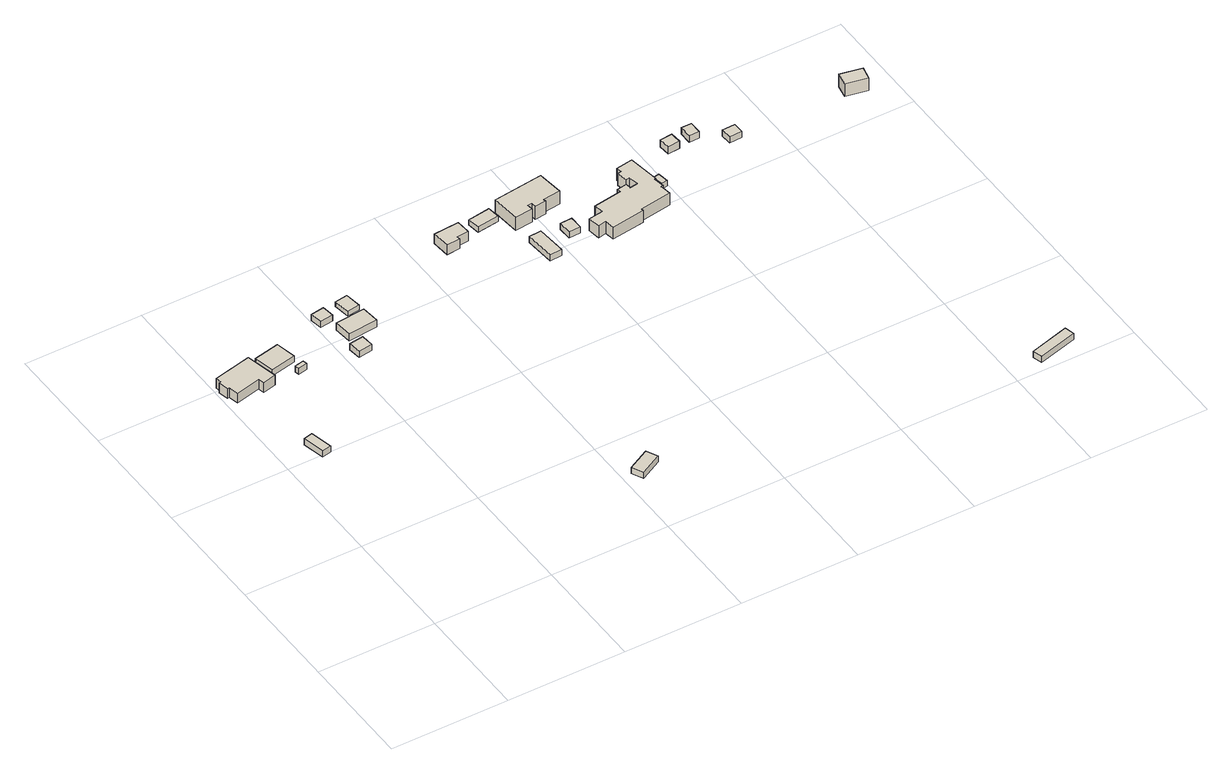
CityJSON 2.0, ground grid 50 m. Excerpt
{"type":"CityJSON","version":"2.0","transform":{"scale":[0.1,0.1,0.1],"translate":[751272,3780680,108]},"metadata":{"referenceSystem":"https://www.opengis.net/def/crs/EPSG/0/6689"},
"CityObjects":{
"building1":{"type":"Building","attributes":{"class":"3001","usage":"461","yearOfConstruction":"0001","measuredHeight":3,"storeysAboveGround":9999,"storeysBelowGround":9999,"RiverFloodingRiskAttribute.description":"4","RiverFloodingRiskAttribute.rank":"2","RiverFloodingRiskAttribute.depth":2.02,"RiverFloodingRiskAttribute.adminType":"2","RiverFloodingRiskAttribute.scale":"1","RiverFloodingRiskAttribute.duration":7.7,"BuildingDetailAttribute.totalFloorArea":-9999,"BuildingDetailAttribute.buildingFootprintArea":-9999,"BuildingDetailAttribute.buildingStructureType":"611","BuildingDetailAttribute.fireproofStructureType":"1011","BuildingDetailAttribute.landUseType":"231","BuildingDetailAttribute.specifiedBuildingCoverageRate":-9999,"BuildingDetailAttribute.specifiedFloorAreaRate":-9999,"BuildingDetailAttribute.buildingHeight":-9999,"BuildingDetailAttribute.surveyYear":"0001","BuildingIDAttribute.prefecture":"35","BuildingIDAttribute.city":"35215"},"address":[{"country":"日本","locality":"山口県周南市大字米光米光下"}],"geometry":[{"type":"Solid","lod":"1","boundaries":[[[[0,1,2,3]],[[2,4,5,3]],[[1,6,4,2]],[[0,7,6,1]],[[3,5,7,0]],[[4,6,7,5]]]]}]},
"building2":{"type":"Building","attributes":{"class":"3001","usage":"461","yearOfConstruction":"0001","measuredHeight":6,"storeysAboveGround":9999,"storeysBelowGround":9999,"RiverFloodingRiskAttribute.description":"4","RiverFloodingRiskAttribute.rank":"2","RiverFloodingRiskAttribute.depth":0.512,"RiverFloodingRiskAttribute.adminType":"2","RiverFloodingRiskAttribute.scale":"1","RiverFloodingRiskAttribute.duration":5.4,"BuildingDetailAttribute.totalFloorArea":-9999,"BuildingDetailAttribute.buildingFootprintArea":-9999,"BuildingDetailAttribute.buildingStructureType":"611","BuildingDetailAttribute.fireproofStructureType":"1011","BuildingDetailAttribute.landUseType":"231","BuildingDetailAttribute.specifiedBuildingCoverageRate":-9999,"BuildingDetailAttribute.specifiedFloorAreaRate":-9999,"BuildingDetailAttribute.buildingHeight":-9999,"BuildingDetailAttribute.surveyYear":"0001","BuildingIDAttribute.prefecture":"35","BuildingIDAttribute.city":"35215"},"address":[{"country":"日本","locality":"山口県周南市大字米光米光下"}],"geometry":[{"type":"Solid","lod":"1","boundaries":[[[[8,9,10,11,12,13,14,15,16,17]],[[16,18,19,17]],[[15,20,18,16]],[[14,21,20,15]],[[13,22,21,14]],[[12,23,22,13]],[[11,24,23,12]],[[10,25,24,11]],[[9,26,25,10]],[[8,27,26,9]],[[17,19,27,8]],[[18,20,21,22,23,24,25,26,27,19]]]]}]},
"building3":{"type":"Building","attributes":{"class":"3001","usage":"461","yearOfConstruction":"0001","measuredHeight":4.4,"storeysAboveGround":9999,"storeysBelowGround":9999,"RiverFloodingRiskAttribute.description":"4","RiverFloodingRiskAttribute.rank":"1","RiverFloodingRiskAttribute.depth":0.338,"RiverFloodingRiskAttribute.adminType":"2","RiverFloodingRiskAttribute.scale":"1","RiverFloodingRiskAttribute.duration":4.8,"BuildingDetailAttribute.totalFloorArea":-9999,"BuildingDetailAttribute.buildingFootprintArea":-9999,"BuildingDetailAttribute.buildingStructureType":"611","BuildingDetailAttribute.fireproofStructureType":"1011","BuildingDetailAttribute.landUseType":"231","BuildingDetailAttribute.specifiedBuildingCoverageRate":-9999,"BuildingDetailAttribute.specifiedFloorAreaRate":-9999,"BuildingDetailAttribute.buildingHeight":-9999,"BuildingDetailAttribute.surveyYear":"0001","BuildingIDAttribute.prefecture":"35","BuildingIDAttribute.city":"35215"},"address":[{"country":"日本","locality":"山口県周南市大字米光米光下"}],"geometry":[{"type":"Solid","lod":"1","boundaries":[[[[28,29,30,31]],[[30,32,33,31]],[[29,34,32,30]],[[28,35,34,29]],[[31,33,35,28]],[[32,34,35,33]]]]}]},
"building4":{"type":"Building","attributes":{"class":"3001","usage":"461","yearOfConstruction":"0001","measuredHeight":3,"storeysAboveGround":9999,"storeysBelowGround":9999,"RiverFloodingRiskAttribute.description":"4","RiverFloodingRiskAttribute.rank":"2","RiverFloodingRiskAttribute.depth":0.767,"RiverFloodingRiskAttribute.adminType":"2","RiverFloodingRiskAttribute.scale":"1","RiverFloodingRiskAttribute.duration":5.4,"BuildingDetailAttribute.totalFloorArea":-9999,"BuildingDetailAttribute.buildingFootprintArea":-9999,"BuildingDetailAttribute.buildingStructureType":"611","BuildingDetailAttribute.fireproofStructureType":"1011","BuildingDetailAttribute.landUseType":"231","BuildingDetailAttribute.specifiedBuildingCoverageRate":-9999,"BuildingDetailAttribute.specifiedFloorAreaRate":-9999,"BuildingDetailAttribute.buildingHeight":-9999,"BuildingDetailAttribute.surveyYear":"0001","BuildingIDAttribute.prefecture":"35","BuildingIDAttribute.city":"35215"},"address":[{"country":"日本","locality":"山口県周南市大字米光米光下"}],"geometry":[{"type":"Solid","lod":"1","boundaries":[[[[36,37,38,39]],[[38,40,41,39]],[[37,42,40,38]],[[36,43,42,37]],[[39,41,43,36]],[[40,42,43,41]]]]}]},
"building5":{"type":"Building","attributes":{"class":"3001","usage":"461","yearOfConstruction":"0001","measuredHeight":3,"storeysAboveGround":9999,"storeysBelowGround":9999,"RiverFloodingRiskAttribute.description":"4","RiverFloodingRiskAttribute.rank":"2","RiverFloodingRiskAttribute.depth":0.795,"RiverFloodingRiskAttribute.adminType":"2","RiverFloodingRiskAttribute.scale":"1","RiverFloodingRiskAttribute.duration":6,"BuildingDetailAttribute.totalFloorArea":-9999,"BuildingDetailAttribute.buildingFootprintArea":-9999,"BuildingDetailAttribute.buildingStructureType":"611","BuildingDetailAttribute.fireproofStructureType":"1011","BuildingDetailAttribute.landUseType":"231","BuildingDetailAttribute.specifiedBuildingCoverageRate":-9999,"BuildingDetailAttribute.specifiedFloorAreaRate":-9999,"BuildingDetailAttribute.buildingHeight":-9999,"BuildingDetailAttribute.surveyYear":"0001","BuildingIDAttribute.prefecture":"35","BuildingIDAttribute.city":"35215"},"address":[{"country":"日本","locality":"山口県周南市大字米光米光下"}],"geometry":[{"type":"Solid","lod":"1","boundaries":[[[[44,45,46,47]],[[46,48,49,47]],[[45,50,48,46]],[[44,51,50,45]],[[47,49,51,44]],[[48,50,51,49]]]]}]},
"building6":{"type":"Building","attributes":{"class":"3001","usage":"461","yearOfConstruction":"0001","measuredHeight":3,"storeysAboveGround":9999,"storeysBelowGround":9999,"RiverFloodingRiskAttribute.description":"4","RiverFloodingRiskAttribute.rank":"1","RiverFloodingRiskAttribute.depth":0.313,"RiverFloodingRiskAttribute.adminType":"2","RiverFloodingRiskAttribute.scale":"1","RiverFloodingRiskAttribute.duration":3.4,"BuildingDetailAttribute.totalFloorArea":-9999,"BuildingDetailAttribute.buildingFootprintArea":-9999,"BuildingDetailAttribute.buildingStructureType":"611","BuildingDetailAttribute.fireproofStructureType":"1011","BuildingDetailAttribute.landUseType":"231","BuildingDetailAttribute.specifiedBuildingCoverageRate":-9999,"BuildingDetailAttribute.specifiedFloorAreaRate":-9999,"BuildingDetailAttribute.buildingHeight":-9999,"BuildingDetailAttribute.surveyYear":"0001","BuildingIDAttribute.prefecture":"35","BuildingIDAttribute.city":"35215"},"address":[{"country":"日本","locality":"山口県周南市大字米光米光下"}],"geometry":[{"type":"Solid","lod":"1","boundaries":[[[[52,53,54,55]],[[54,56,57,55]],[[53,58,56,54]],[[52,59,58,53]],[[55,57,59,52]],[[56,58,59,57]]]]}]},
"building7":{"type":"Building","attributes":{"class":"3001","usage":"461","yearOfConstruction":"0001","measuredHeight":4.8,"storeysAboveGround":9999,"storeysBelowGround":9999,"RiverFloodingRiskAttribute.description":"4","RiverFloodingRiskAttribute.rank":"2","RiverFloodingRiskAttribute.depth":0.628,"RiverFloodingRiskAttribute.adminType":"2","RiverFloodingRiskAttribute.scale":"1","RiverFloodingRiskAttribute.duration":3.3,"BuildingDetailAttribute.totalFloorArea":-9999,"BuildingDetailAttribute.buildingFootprintArea":-9999,"BuildingDetailAttribute.buildingStructureType":"611","BuildingDetailAttribute.fireproofStructureType":"1011","BuildingDetailAttribute.landUseType":"231","BuildingDetailAttribute.specifiedBuildingCoverageRate":-9999,"BuildingDetailAttribute.specifiedFloorAreaRate":-9999,"BuildingDetailAttribute.buildingHeight":-9999,"BuildingDetailAttribute.surveyYear":"0001","BuildingIDAttribute.prefecture":"35","BuildingIDAttribute.city":"35215"},"address":[{"country":"日本","locality":"山口県周南市大字米光米光下"}],"geometry":[{"type":"Solid","lod":"1","boundaries":[[[[60,61,62,63]],[[62,64,65,63]],[[61,66,64,62]],[[60,67,66,61]],[[63,65,67,60]],[[64,66,67,65]]]]}]},
"building8":{"type":"Building","attributes":{"class":"3001","usage":"461","yearOfConstruction":"0001","measuredHeight":2.3,"storeysAboveGround":9999,"storeysBelowGround":9999,"RiverFloodingRiskAttribute.description":"4","RiverFloodingRiskAttribute.rank":"1","RiverFloodingRiskAttribute.depth":0.151,"RiverFloodingRiskAttribute.adminType":"2","RiverFloodingRiskAttribute.scale":"1","RiverFloodingRiskAttribute.duration":3.3,"BuildingDetailAttribute.totalFloorArea":-9999,"BuildingDetailAttribute.buildingFootprintArea":-9999,"BuildingDetailAttribute.buildingStructureType":"611","BuildingDetailAttribute.fireproofStructureType":"1011","BuildingDetailAttribute.landUseType":"231","BuildingDetailAttribute.specifiedBuildingCoverageRate":-9999,"BuildingDetailAttribute.specifiedFloorAreaRate":-9999,"BuildingDetailAttribute.buildingHeight":-9999,"BuildingDetailAttribute.surveyYear":"0001","BuildingIDAttribute.prefecture":"35","BuildingIDAttribute.city":"35215"},"address":[{"country":"日本","locality":"山口県周南市大字米光米光下"}],"geometry":[{"type":"Solid","lod":"1","boundaries":[[[[68,69,70,71]],[[70,72,73,71]],[[69,74,72,70]],[[68,75,74,69]],[[71,73,75,68]],[[72,74,75,73]]]]}]},
"building9":{"type":"Building","attributes":{"class":"3001","usage":"461","yearOfConstruction":"0001","measuredHeight":3,"storeysAboveGround":9999,"storeysBelowGround":9999,"RiverFloodingRiskAttribute.description":"4","RiverFloodingRiskAttribute.rank":"2","RiverFloodingRiskAttribute.depth":1.46,"RiverFloodingRiskAttribute.adminType":"2","RiverFloodingRiskAttribute.scale":"1","RiverFloodingRiskAttribute.duration":5.2,"BuildingDetailAttribute.totalFloorArea":-9999,"BuildingDetailAttribute.buildingFootprintArea":-9999,"BuildingDetailAttribute.buildingStructureType":"611","BuildingDetailAttribute.fireproofStructureType":"1011","BuildingDetailAttribute.landUseType":"231","BuildingDetailAttribute.specifiedBuildingCoverageRate":-9999,"BuildingDetailAttribute.specifiedFloorAreaRate":-9999,"BuildingDetailAttribute.buildingHeight":-9999,"BuildingDetailAttribute.surveyYear":"0001","BuildingIDAttribute.prefecture":"35","BuildingIDAttribute.city":"35215"},"address":[{"country":"日本","locality":"山口県周南市大字米光米光下"}],"geometry":[{"type":"Solid","lod":"1","boundaries":[[[[76,77,78,79]],[[78,80,81,79]],[[77,82,80,78]],[[76,83,82,77]],[[79,81,83,76]],[[80,82,83,81]]]]}]},
"building10":{"type":"Building","attributes":{"class":"3001","usage":"461","yearOfConstruction":"0001","measuredHeight":6.2,"storeysAboveGround":9999,"storeysBelowGround":9999,"RiverFloodingRiskAttribute.description":"4","RiverFloodingRiskAttribute.rank":"2","RiverFloodingRiskAttribute.depth":0.65,"RiverFloodingRiskAttribute.adminType":"2","RiverFloodingRiskAttribute.scale":"1","RiverFloodingRiskAttribute.duration":0,"BuildingDetailAttribute.totalFloorArea":-9999,"BuildingDetailAttribute.buildingFootprintArea":-9999,"BuildingDetailAttribute.buildingStructureType":"611","BuildingDetailAttribute.fireproofStructureType":"1011","BuildingDetailAttribute.landUseType":"231","BuildingDetailAttribute.specifiedBuildingCoverageRate":-9999,"BuildingDetailAttribute.specifiedFloorAreaRate":-9999,"BuildingDetailAttribute.buildingHeight":-9999,"BuildingDetailAttribute.surveyYear":"0001","BuildingIDAttribute.prefecture":"35","BuildingIDAttribute.city":"35215"},"address":[{"country":"日本","locality":"山口県周南市大字米光米光下"}],"geometry":[{"type":"Solid","lod":"1","boundaries":[[[[84,85,86,87,88,89]],[[88,90,91,89]],[[87,92,90,88]],[[86,93,92,87]],[[85,94,93,86]],[[84,95,94,85]],[[89,91,95,84]],[[90,92,93,94,95,91]]]]}]},
"building11":{"type":"Building","attributes":{"class":"3001","usage":"461","yearOfConstruction":"0001","measuredHeight":3,"storeysAboveGround":9999,"storeysBelowGround":9999,"RiverFloodingRiskAttribute.description":"4","RiverFloodingRiskAttribute.rank":"2","RiverFloodingRiskAttribute.depth":0.707,"RiverFloodingRiskAttribute.adminType":"2","RiverFloodingRiskAttribute.scale":"2","RiverFloodingRiskAttribute.duration":0,"BuildingDetailAttribute.totalFloorArea":-9999,"BuildingDetailAttribute.buildingFootprintArea":-9999,"BuildingDetailAttribute.buildingStructureType":"611","BuildingDetailAttribute.fireproofStructureType":"1011","BuildingDetailAttribute.landUseType":"231","BuildingDetailAttribute.specifiedBuildingCoverageRate":-9999,"BuildingDetailAttribute.specifiedFloorAreaRate":-9999,"BuildingDetailAttribute.buildingHeight":-9999,"BuildingDetailAttribute.surveyYear":"0001","BuildingIDAttribute.prefecture":"35","BuildingIDAttribute.city":"35215"},"address":[{"country":"日本","locality":"山口県周南市大字米光米光下"}],"geometry":[{"type":"Solid","lod":"1","boundaries":[[[[96,97,98,99]],[[98,100,101,99]],[[97,102,100,98]],[[96,103,102,97]],[[99,101,103,96]],[[100,102,103,101]]]]}]},
"building12":{"type":"Building","attributes":{"class":"3003","usage":"461","yearOfConstruction":"0001","measuredHeight":3,"storeysAboveGround":9999,"storeysBelowGround":9999,"RiverFloodingRiskAttribute.description":"4","RiverFloodingRiskAttribute.rank":"2","RiverFloodingRiskAttribute.depth":0.855,"RiverFloodingRiskAttribute.adminType":"2","RiverFloodingRiskAttribute.scale":"1","RiverFloodingRiskAttribute.duration":5.4,"BuildingDetailAttribute.totalFloorArea":-9999,"BuildingDetailAttribute.buildingFootprintArea":-9999,"BuildingDetailAttribute.buildingStructureType":"611","BuildingDetailAttribute.fireproofStructureType":"1011","BuildingDetailAttribute.landUseType":"231","BuildingDetailAttribute.specifiedBuildingCoverageRate":-9999,"BuildingDetailAttribute.specifiedFloorAreaRate":-9999,"BuildingDetailAttribute.buildingHeight":-9999,"BuildingDetailAttribute.surveyYear":"0001","BuildingIDAttribute.prefecture":"35","BuildingIDAttribute.city":"35215"},"address":[{"country":"日本","locality":"山口県周南市大字米光米光下"}],"geometry":[{"type":"Solid","lod":"1","boundaries":[[[[104,105,106,107]],[[106,108,109,107]],[[105,110,108,106]],[[104,111,110,105]],[[107,109,111,104]],[[108,110,111,109]]]]}]},
"building13":{"type":"Building","attributes":{"class":"3001","usage":"461","yearOfConstruction":"0001","measuredHeight":7.8,"storeysAboveGround":9999,"storeysBelowGround":9999,"RiverFloodingRiskAttribute.description":"4","RiverFloodingRiskAttribute.rank":"2","RiverFloodingRiskAttribute.depth":0.671,"RiverFloodingRiskAttribute.adminType":"2","RiverFloodingRiskAttribute.scale":"1","RiverFloodingRiskAttribute.duration":0,"BuildingDetailAttribute.totalFloorArea":-9999,"BuildingDetailAttribute.buildingFootprintArea":-9999,"BuildingDetailAttribute.buildingStructureType":"611","BuildingDetailAttribute.fireproofStructureType":"1011","BuildingDetailAttribute.landUseType":"231","BuildingDetailAttribute.specifiedBuildingCoverageRate":-9999,"BuildingDetailAttribute.specifiedFloorAreaRate":-9999,"BuildingDetailAttribute.buildingHeight":-9999,"BuildingDetailAttribute.surveyYear":"0001","BuildingIDAttribute.prefecture":"35","BuildingIDAttribute.city":"35215"},"address":[{"country":"日本","locality":"山口県周南市大字米光米光下"}],"geometry":[{"type":"Solid","lod":"1","boundaries":[[[[112,113,114,115,116,117,118,119,120,121]],[[120,122,123,121]],[[119,124,122,120]],[[118,125,124,119]],[[117,126,125,118]],[[116,127,126,117]],[[115,128,127,116]],[[114,129,128,115]],[[113,130,129,114]],[[112,131,130,113]],[[121,123,131,112]],[[122,124,125,126,127,128,129,130,131,123]]]]}]},
"building14":{"type":"Building","attributes":{"class":"3003","usage":"461","yearOfConstruction":"0001","measuredHeight":2.9,"storeysAboveGround":9999,"storeysBelowGround":9999,"RiverFloodingRiskAttribute.description":"4","RiverFloodingRiskAttribute.rank":"2","RiverFloodingRiskAttribute.depth":0.85,"RiverFloodingRiskAttribute.adminType":"2","RiverFloodingRiskAttribute.scale":"1","RiverFloodingRiskAttribute.duration":5.4,"BuildingDetailAttribute.totalFloorArea":-9999,"BuildingDetailAttribute.buildingFootprintArea":-9999,"BuildingDetailAttribute.buildingStructureType":"611","BuildingDetailAttribute.fireproofStructureType":"1011","BuildingDetailAttribute.landUseType":"231","BuildingDetailAttribute.specifiedBuildingCoverageRate":-9999,"BuildingDetailAttribute.specifiedFloorAreaRate":-9999,"BuildingDetailAttribute.buildingHeight":-9999,"BuildingDetailAttribute.surveyYear":"0001","BuildingIDAttribute.prefecture":"35","BuildingIDAttribute.city":"35215"},"address":[{"country":"日本","locality":"山口県周南市大字米光米光下"}],"geometry":[{"type":"Solid","lod":"1","boundaries":[[[[132,133,134,135]],[[134,136,137,135]],[[133,138,136,134]],[[132,139,138,133]],[[135,137,139,132]],[[136,138,139,137]]]]}]},
"building15":{"type":"Building","attributes":{"class":"3001","usage":"461","yearOfConstruction":"0001","measuredHeight":7.2,"storeysAboveGround":9999,"storeysBelowGround":9999,"RiverFloodingRiskAttribute.description":"4","RiverFloodingRiskAttribute.rank":"2","RiverFloodingRiskAttribute.depth":2.06,"RiverFloodingRiskAttribute.adminType":"2","RiverFloodingRiskAttribute.scale":"1","RiverFloodingRiskAttribute.duration":5.6,"BuildingDetailAttribute.totalFloorArea":-9999,"BuildingDetailAttribute.buildingFootprintArea":-9999,"BuildingDetailAttribute.buildingStructureType":"611","BuildingDetailAttribute.fireproofStructureType":"1011","BuildingDetailAttribute.landUseType":"231","BuildingDetailAttribute.specifiedBuildingCoverageRate":-9999,"BuildingDetailAttribute.specifiedFloorAreaRate":-9999,"BuildingDetailAttribute.buildingHeight":-9999,"BuildingDetailAttribute.surveyYear":"0001","BuildingIDAttribute.prefecture":"35","BuildingIDAttribute.city":"35215"},"address":[{"country":"日本","locality":"山口県周南市大字米光米光下"}],"geometry":[{"type":"Solid","lod":"1","boundaries":[[[[140,141,142,143,144,145,146,147,148,149,150,151,152,153,154,155,156,157,158,159,160,161,162,163]],[[162,164,165,163]],[[161,166,164,162]],[[160,167,166,161]],[[159,168,167,160]],[[158,169,168,159]],[[157,170,169,158]],[[156,171,170,157]],[[155,172,171,156]],[[154,173,172,155]],[[153,174,173,154]],[[152,175,174,153]],[[151,176,175,152]],[[150,177,176,151]],[[149,178,177,150]],[[148,179,178,149]],[[147,180,179,148]],[[146,181,180,147]],[[145,182,181,146]],[[144,183,182,145]],[[143,184,183,144]],[[142,185,184,143]],[[141,186,185,142]],[[140,187,186,141]],[[163,165,187,140]],[[164,166,167,168,169,170,171,172,173,174,175,176,177,178,179,180,181,182,183,184,185,186,187,165]]]]}]},
"building16":{"type":"Building","attributes":{"class":"3001","usage":"461","yearOfConstruction":"0001","measuredHeight":2.9,"storeysAboveGround":9999,"storeysBelowGround":9999,"RiverFloodingRiskAttribute.description":"4","RiverFloodingRiskAttribute.rank":"2","RiverFloodingRiskAttribute.depth":1.12,"RiverFloodingRiskAttribute.adminType":"2","RiverFloodingRiskAttribute.scale":"1","RiverFloodingRiskAttribute.duration":9.5,"BuildingDetailAttribute.totalFloorArea":-9999,"BuildingDetailAttribute.buildingFootprintArea":-9999,"BuildingDetailAttribute.buildingStructureType":"611","BuildingDetailAttribute.fireproofStructureType":"1011","BuildingDetailAttribute.landUseType":"231","BuildingDetailAttribute.specifiedBuildingCoverageRate":-9999,"BuildingDetailAttribute.specifiedFloorAreaRate":-9999,"BuildingDetailAttribute.buildingHeight":-9999,"BuildingDetailAttribute.surveyYear":"0001","BuildingIDAttribute.prefecture":"35","BuildingIDAttribute.city":"35215"},"address":[{"country":"日本","locality":"山口県周南市大字米光米光下"}],"geometry":[{"type":"Solid","lod":"1","boundaries":[[[[188,189,190,191]],[[190,192,193,191]],[[189,194,192,190]],[[188,195,194,189]],[[191,193,195,188]],[[192,194,195,193]]]]}]},
"building17":{"type":"Building","attributes":{"class":"3001","usage":"461","yearOfConstruction":"0001","measuredHeight":4.3,"storeysAboveGround":9999,"storeysBelowGround":9999,"RiverFloodingRiskAttribute.description":"4","RiverFloodingRiskAttribute.rank":"2","RiverFloodingRiskAttribute.depth":1.09,"RiverFloodingRiskAttribute.adminType":"2","RiverFloodingRiskAttribute.scale":"1","RiverFloodingRiskAttribute.duration":9.5,"BuildingDetailAttribute.totalFloorArea":-9999,"BuildingDetailAttribute.buildingFootprintArea":-9999,"BuildingDetailAttribute.buildingStructureType":"611","BuildingDetailAttribute.fireproofStructureType":"1011","BuildingDetailAttribute.landUseType":"231","BuildingDetailAttribute.specifiedBuildingCoverageRate":-9999,"BuildingDetailAttribute.specifiedFloorAreaRate":-9999,"BuildingDetailAttribute.buildingHeight":-9999,"BuildingDetailAttribute.surveyYear":"0001","BuildingIDAttribute.prefecture":"35","BuildingIDAttribute.city":"35215"},"address":[{"country":"日本","locality":"山口県周南市大字米光米光下"}],"geometry":[{"type":"Solid","lod":"1","boundaries":[[[[196,197,198,199]],[[198,200,201,199]],[[197,202,200,198]],[[196,203,202,197]],[[199,201,203,196]],[[200,202,203,201]]]]}]},
"building18":{"type":"Building","attributes":{"class":"3003","usage":"461","yearOfConstruction":"0001","measuredHeight":3,"storeysAboveGround":9999,"storeysBelowGround":9999,"RiverFloodingRiskAttribute.description":"4","RiverFloodingRiskAttribute.rank":"2","RiverFloodingRiskAttribute.depth":0.566,"RiverFloodingRiskAttribute.adminType":"2","RiverFloodingRiskAttribute.scale":"2","RiverFloodingRiskAttribute.duration":0.3,"LandSlideRiskAttribute.description":"2","LandSlideRiskAttribute.areaType":"1","BuildingDetailAttribute.totalFloorArea":-9999,"BuildingDetailAttribute.buildingFootprintArea":-9999,"BuildingDetailAttribute.buildingStructureType":"611","BuildingDetailAttribute.fireproofStructureType":"1011","BuildingDetailAttribute.landUseType":"231","BuildingDetailAttribute.specifiedBuildingCoverageRate":-9999,"BuildingDetailAttribute.specifiedFloorAreaRate":-9999,"BuildingDetailAttribute.buildingHeight":-9999,"BuildingDetailAttribute.surveyYear":"0001","BuildingIDAttribute.prefecture":"35","BuildingIDAttribute.city":"35215"},"address":[{"country":"日本","locality":"山口県周南市大字米光米光下"}],"geometry":[{"type":"Solid","lod":"1","boundaries":[[[[204,205,206,207]],[[206,208,209,207]],[[205,210,208,206]],[[204,211,210,205]],[[207,209,211,204]],[[208,210,211,209]]]]}]},
"building19":{"type":"Building","attributes":{"class":"3001","usage":"461","yearOfConstruction":"0001","measuredHeight":3.5,"storeysAboveGround":9999,"storeysBelowGround":9999,"RiverFloodingRiskAttribute.description":"4","RiverFloodingRiskAttribute.rank":"1","RiverFloodingRiskAttribute.depth":0.016,"RiverFloodingRiskAttribute.adminType":"2","RiverFloodingRiskAttribute.scale":"1","RiverFloodingRiskAttribute.duration":3.3,"BuildingDetailAttribute.totalFloorArea":-9999,"BuildingDetailAttribute.buildingFootprintArea":-9999,"BuildingDetailAttribute.buildingStructureType":"611","BuildingDetailAttribute.fireproofStructureType":"1011","BuildingDetailAttribute.landUseType":"231","BuildingDetailAttribute.specifiedBuildingCoverageRate":-9999,"BuildingDetailAttribute.specifiedFloorAreaRate":-9999,"BuildingDetailAttribute.buildingHeight":-9999,"BuildingDetailAttribute.surveyYear":"0001","BuildingIDAttribute.prefecture":"35","BuildingIDAttribute.city":"35215"},"address":[{"country":"日本","locality":"山口県周南市大字米光米光下"}],"geometry":[{"type":"Solid","lod":"1","boundaries":[[[[212,213,214,215]],[[214,216,217,215]],[[213,218,216,214]],[[212,219,218,213]],[[215,217,219,212]],[[216,218,219,217]]]]}]},
"building20":{"type":"Building","attributes":{"class":"3001","usage":"461","yearOfConstruction":"0001","measuredHeight":3.1,"storeysAboveGround":9999,"storeysBelowGround":9999,"RiverFloodingRiskAttribute.description":"4","RiverFloodingRiskAttribute.rank":"2","RiverFloodingRiskAttribute.depth":1.43,"RiverFloodingRiskAttribute.adminType":"2","RiverFloodingRiskAttribute.scale":"1","RiverFloodingRiskAttribute.duration":5.4,"BuildingDetailAttribute.totalFloorArea":-9999,"BuildingDetailAttribute.buildingFootprintArea":-9999,"BuildingDetailAttribute.buildingStructureType":"611","BuildingDetailAttribute.fireproofStructureType":"1011","BuildingDetailAttribute.landUseType":"231","BuildingDetailAttribute.specifiedBuildingCoverageRate":-9999,"BuildingDetailAttribute.specifiedFloorAreaRate":-9999,"BuildingDetailAttribute.buildingHeight":-9999,"BuildingDetailAttribute.surveyYear":"0001","BuildingIDAttribute.prefecture":"35","BuildingIDAttribute.city":"35215"},"address":[{"country":"日本","locality":"山口県周南市大字米光米光下"}],"geometry":[{"type":"Solid","lod":"1","boundaries":[[[[220,221,222,223]],[[222,224,225,223]],[[221,226,224,222]],[[220,227,226,221]],[[223,225,227,220]],[[224,226,227,225]]]]}]},
"building21":{"type":"Building","attributes":{"class":"3001","usage":"461","yearOfConstruction":"0001","measuredHeight":7.3,"storeysAboveGround":9999,"storeysBelowGround":9999,"RiverFloodingRiskAttribute.description":"4","RiverFloodingRiskAttribute.rank":"2","RiverFloodingRiskAttribute.depth":0.771,"RiverFloodingRiskAttribute.adminType":"2","RiverFloodingRiskAttribute.scale":"1","RiverFloodingRiskAttribute.duration":4.7,"BuildingDetailAttribute.totalFloorArea":-9999,"BuildingDetailAttribute.buildingFootprintArea":-9999,"BuildingDetailAttribute.buildingStructureType":"611","BuildingDetailAttribute.fireproofStructureType":"1011","BuildingDetailAttribute.landUseType":"231","BuildingDetailAttribute.specifiedBuildingCoverageRate":-9999,"BuildingDetailAttribute.specifiedFloorAreaRate":-9999,"BuildingDetailAttribute.buildingHeight":-9999,"BuildingDetailAttribute.surveyYear":"0001","BuildingIDAttribute.prefecture":"35","BuildingIDAttribute.city":"35215"},"address":[{"country":"日本","locality":"山口県周南市大字米光米光下"}],"geometry":[{"type":"Solid","lod":"1","boundaries":[[[[228,229,230,231]],[[230,232,233,231]],[[229,234,232,230]],[[228,235,234,229]],[[231,233,235,228]],[[232,234,235,233]]]]}]}
},
"vertices":[
[143,990,4],[122,1083,4],[161,1092,4],[182,998,4],[161,1092,34],[182,998,34],[122,1083,34],[143,990,34],
[144,1394,15],[138,1419,15],[33,1395,15],[24,1437,15],[16,1435,15],[6,1479,15],[15,1481,15],[10,1506,15],[171,1542,15],[201,1407,15],[171,1542,62],[201,1407,62],[10,1506,62],[15,1481,62],[6,1479,62],[16,1435,62],[24,1437,62],[33,1395,62],[138,1419,62],[144,1394,62],
[216,1449,19],[198,1536,19],[307,1559,19],[325,1472,19],[307,1559,48],[325,1472,48],[198,1536,48],[216,1449,48],
[302,1406,19],[299,1424,19],[337,1432,19],[341,1414,19],[337,1432,49],[341,1414,49],[299,1424,49],[302,1406,49],
[540,1373,14],[534,1426,14],[594,1434,14],[600,1381,14],[594,1434,44],[600,1381,44],[534,1426,44],[540,1373,44],
[506,1581,19],[498,1632,19],[555,1640,19],[562,1589,19],[555,1640,49],[562,1589,49],[498,1632,49],[506,1581,49],
[556,1465,17],[548,1542,17],[674,1555,17],[682,1478,17],[674,1555,51],[682,1478,51],[548,1542,51],[556,1465,51],
[622,1582,20],[613,1650,20],[667,1658,20],[676,1589,20],[667,1658,43],[676,1589,43],[613,1650,43],[622,1582,43],
[1063,263,11],[1039,310,11],[1131,358,11],[1155,311,11],[1131,358,41],[1155,311,41],[1039,310,41],[1063,263,41],
[1156,1682,31],[1157,1669,31],[1101,1664,31],[1094,1740,31],[1201,1748,31],[1206,1686,31],[1201,1748,78],[1206,1686,78],[1094,1740,78],[1101,1664,78],[1157,1669,78],[1156,1682,78],
[1259,1705,35],[1252,1757,35],[1347,1770,35],[1353,1717,35],[1347,1770,60],[1353,1717,60],[1252,1757,60],[1259,1705,60],
[1408,1449,16],[1398,1576,16],[1450,1580,16],[1460,1453,16],[1450,1580,46],[1460,1453,46],[1398,1576,46],[1408,1449,46],
[1526,1681,23],[1527,1670,23],[1480,1665,23],[1477,1685,23],[1460,1684,23],[1463,1659,23],[1387,1651,23],[1376,1774,23],[1587,1800,23],[1600,1690,23],[1587,1800,86],[1600,1690,86],[1376,1774,86],[1387,1651,86],[1463,1659,86],[1460,1684,86],[1477,1685,86],[1480,1665,86],[1527,1670,86],[1526,1681,86],
[1533,1520,17],[1531,1577,17],[1581,1579,17],[1583,1522,17],[1581,1579,46],[1583,1522,46],[1531,1577,46],[1533,1520,46],
[1941,1585,4],[1948,1538,4],[1940,1537,4],[1947,1490,4],[1813,1470,4],[1814,1462,4],[1673,1441,4],[1667,1482,4],[1632,1476,4],[1624,1527,4],[1685,1536,4],[1679,1575,4],[1798,1593,4],[1796,1609,4],[1838,1616,4],[1842,1592,4],[1874,1597,4],[1867,1639,4],[1852,1636,4],[1845,1683,4],[1861,1685,4],[1857,1708,4],[1927,1719,4],[1947,1586,4],[1927,1719,62],[1947,1586,62],[1857,1708,62],[1861,1685,62],[1845,1683,62],[1852,1636,62],[1867,1639,62],[1874,1597,62],[1842,1592,62],[1838,1616,62],[1796,1609,62],[1798,1593,62],[1679,1575,62],[1685,1536,62],[1624,1527,62],[1632,1476,62],[1667,1482,62],[1673,1441,62],[1814,1462,62],[1813,1470,62],[1947,1490,62],[1940,1537,62],[1948,1538,62],[1941,1585,62],
[1959,1565,19],[1951,1610,19],[1978,1615,19],[1985,1569,19],[1978,1615,46],[1985,1569,46],[1951,1610,46],[1959,1565,46],
[2073,1701,35],[2069,1749,35],[2120,1754,35],[2124,1706,35],[2120,1754,69],[2124,1706,69],[2069,1749,69],[2073,1701,69],
[2609,7,37],[2597,48,37],[2764,94,37],[2775,53,37],[2764,94,67],[2775,53,67],[2597,48,67],[2609,7,67],
[2214,1716,34],[2171,1716,34],[2172,1769,34],[2215,1769,34],[2172,1769,66],[2215,1769,66],[2171,1716,66],[2214,1716,66],
[2349,1639,31],[2295,1637,31],[2293,1684,31],[2348,1685,31],[2293,1684,61],[2348,1685,61],[2295,1637,61],[2349,1639,61],
[2875,1611,32],[2784,1630,32],[2795,1686,32],[2887,1667,32],[2795,1686,94],[2887,1667,94],[2784,1630,94],[2875,1611,94]
]}
